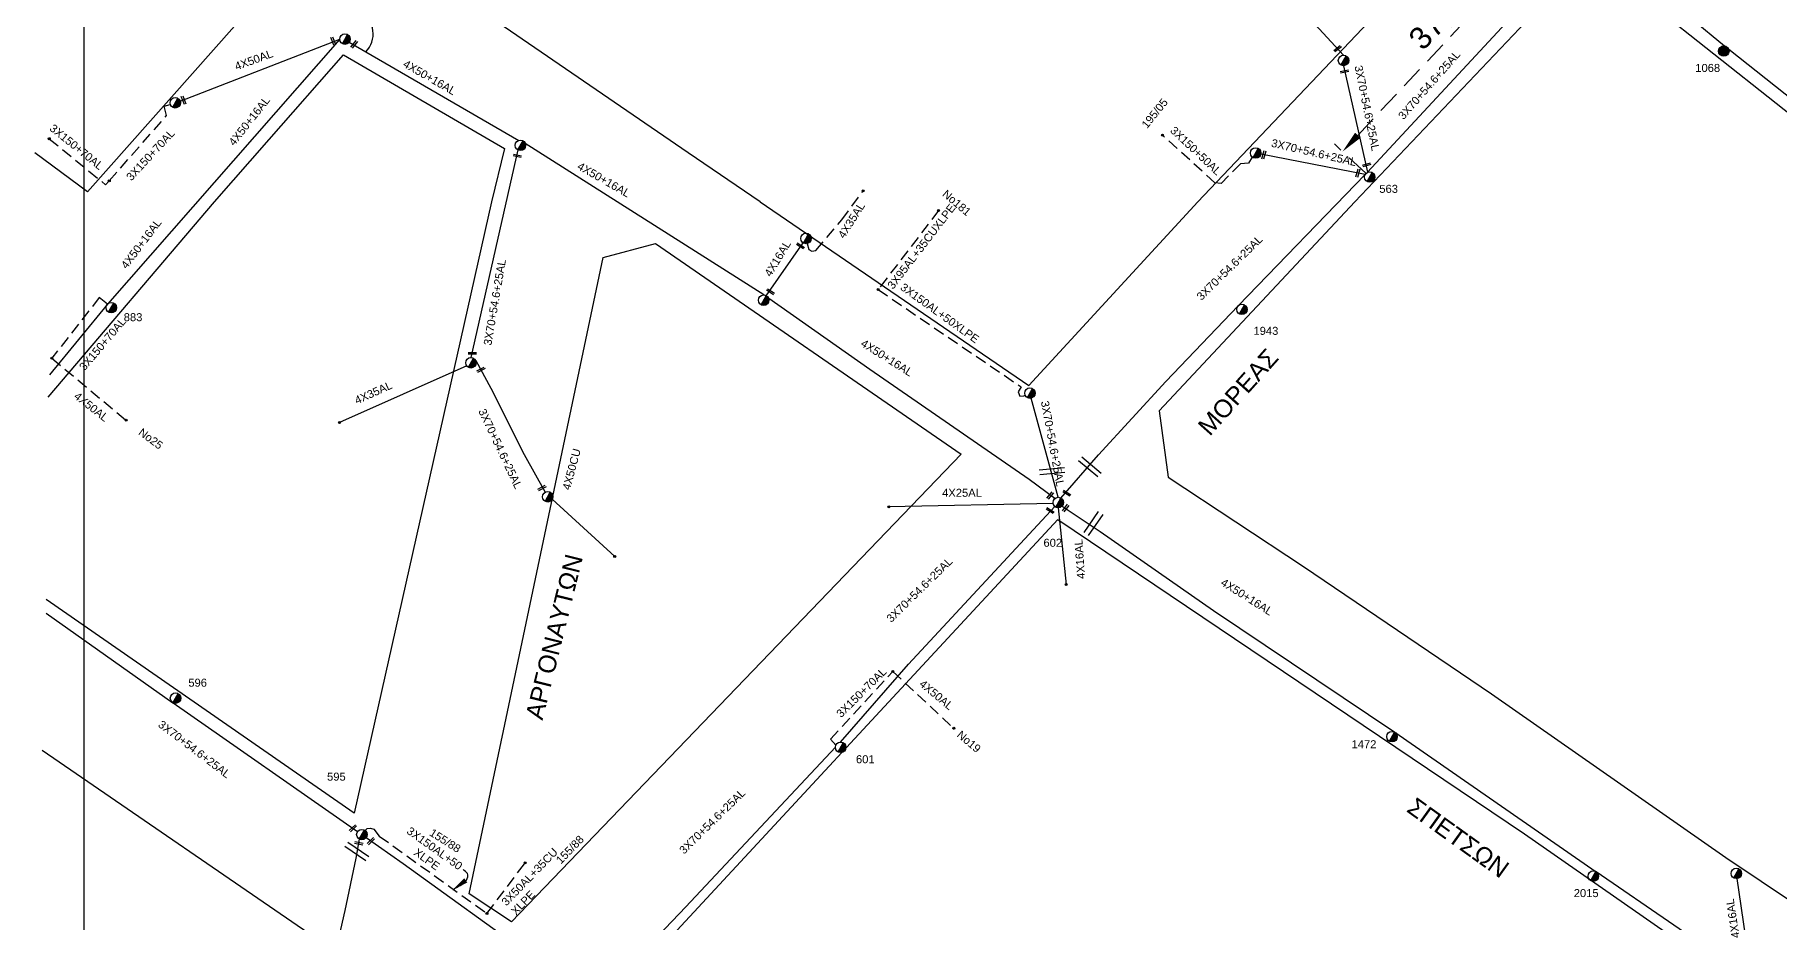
# Model space of a CAD drawing. Header units: millimetres. Extents: x 907 to 2022, y 699 to 1220.
# Drawn here: x 912.9 to 1109.1, y 826.4 to 926.2 of the extents above; entities that cross this region are included whole.
import ezdxf

# ---------------------------------------------------------------- set-up
doc = ezdxf.new("R2010")
doc.units = ezdxf.units.MM
doc.linetypes.add('DASHED', pattern=[19.05, 12.7, -6.35])
for name, color, linetype in [('Άγνωστα', 7, 'Continuous'), ('Γέφυρες Εναέριου Δικτύου', 7, 'Continuous'), ('Γυμνά εναέρια ΧΤ (3Φ)   4x16AL', 7, 'Continuous'), ('Γυμνά εναέρια ΧΤ (3Φ)   4x35AL', 7, 'Continuous'), ('Γυμνά εναέρια ΧΤ (3Φ)   4x50AL', 7, 'Continuous'), ('Γυμνά εναέρια ΧΤ και ΦΟΠ (3Φ)   4x50+16AL', 7, 'Continuous'), ('Εναέρια παροχή ΧΤ 4x16', 7, 'SYN_LINE'), ('Εναέρια παροχή ΧΤ 4x25', 7, 'SYN_LINE'), ('Επιγραφές - Σχήματα', 7, 'Continuous'), ('Καλώδια ΧΤ   2x6AL', 7, 'DASHED'), ('Καλώδια ΧΤ   3x150+50AL', 7, 'DASHED'), ('Καλώδια ΧΤ   3x150+70AL', 7, 'DASHED'), ('Καλώδια ΧΤ   3x150AL+50XLPE', 7, 'DASHED'), ('Καλώδια ΧΤ   4x50CU', 7, 'DASHED'), ('Μηχανική τομή', 7, 'Continuous'), ('Στύλος Ξύλινος', 7, 'Continuous'), ('Στύλος Ξύλινος @ 1', 7, 'Continuous'), ('Στύλος ΦΜ', 7, 'Continuous'), ('Στύλος ΦΜ @ 1', 7, 'Continuous'), ('Συνδέσεις', 7, 'Continuous'), ('Συνεστραμμένα ΧΤ   3x70+54.6+25 AL', 7, 'SYN_LINE'), ('Τομή', 7, 'Continuous'), ('Υπόβαθρο ΔΕΗ', 7, 'Continuous'), ('Υπόγεια καλώδια Δικτύου ΧΤ και Παρ. ΧΤ - 3X150+70 AL', 7, 'DASHED'), ('Υπόγεια καλώδια Δικτύου ΧΤ και Παρ. ΧΤ X-95  (3X95AL +35CU  XLPE)', 7, 'DASHED'), ('Υπόγεια καλώδια Παροχών ΧΤ   4x50AL', 7, 'DASHED')]:
    doc.layers.add(name, color=color, linetype=linetype)
doc.styles.get("Standard").update_dxf_attribs({"font": 'arial.ttf'})
doc.linetypes.add('SYN_LINE', pattern='A,0.5,-0.0001,["/\\/\\/\\/",Standard,S=0.1,R=0,X=0,Y=-0.05],-0.25', length=0.7501)
doc.dimstyles.new('ISO-25', dxfattribs={"dimtxt": 2.5, "dimasz": 2.5, "dimexe": 1.25, "dimexo": 0.625, "dimtad": 1, "dimtxsty": 'Standard', "dimcen": 2.5, "dimadec": 0, "dimazin": 0, "dimtfac": 1, "dimtmove": 0, "dimatfit": 3, "dimfxl": 1, "dimarcsym": 0})

# ---------------------------------------------------------------- blocks, each defined once
blk = doc.blocks.new('ΥΠΑΡΧΩΝ ΤΣΙΜΕΝΤΕΝΙΟΣ ΣΤΥΛΟΣ')
at = {"layer": 'Στύλος ΦΜ'}
blk.add_hatch(color=256, dxfattribs=at).paths.add_polyline_path([(-1.29, -2.28, 0.574793), (2.62, 0, 0.268822), (1.3, 2.27)])
blk.add_line((-1.29, -2.28), (1.3, 2.27), dxfattribs=at)
blk.add_circle((0, 0), 2.62, dxfattribs=at)
at = {"layer": 'Στύλος ΦΜ', "flags": 4}
for tag, p in [('ΑΡΙΘΜΟΣ', (-4.68, 8.05)), ('ΤΥΠΟΣ', (-4.91, 3.03))]:
    blk.add_attdef(tag, p, '', height=4, dxfattribs=at)
blk = doc.blocks.new('ΜΗΧΑΝΙΚΗ ΤΟΜΗ')
at = {"layer": 'Μηχανική τομή', "ltscale": 40}
for p, q in [((-1.89, 0.78), (1.89, 0.78)), ((1.89, 0), (-1.89, 0))]:
    blk.add_line(p, q, dxfattribs=at)
blk = doc.blocks.new('ΤΟΜΗ')
at = {"layer": 'Τομή', "ltscale": 40}
for p, q in [((-5.68, 0), (5.68, 0)), ((5.68, -2.33), (-5.68, -2.33))]:
    blk.add_line(p, q, dxfattribs=at)
blk = doc.blocks.new('_ΣΥΝΔΕΣΗ')
at = {"layer": 'Συνδέσεις', "linetype": 'SYN_LINE', "ltscale": 40}
blk.add_hatch(color=256, dxfattribs=at).paths.add_polyline_path([(0.5, -0.01, 1), (-0.5, -0.01, 1)])
at = {"layer": 'Συνδέσεις'}
blk.add_circle((0, -0.01), 0.5, dxfattribs=at)
blk = doc.blocks.new('ΥΠΑΡΧΩΝ ΞΥΛΙΝΟΣ ΣΤΥΛΟΣ')
at = {"layer": 'Στύλος Ξύλινος'}
h = blk.add_hatch(color=256, dxfattribs=at)
h.paths.add_polyline_path([(-2.62, 0, 0.270008), (-1.29, -2.28), (1.3, 2.27, 0.576266)])
h.paths.add_polyline_path([(-1.29, -2.28, 0.574793), (2.62, 0, 0.268822), (1.3, 2.27)])
blk.add_line((-1.29, -2.28), (1.3, 2.27), dxfattribs=at)
blk.add_circle((0, 0), 2.62, dxfattribs=at)
at = {"layer": 'Στύλος Ξύλινος', "flags": 4}
for tag, p in [('ΑΡΙΘΜΟΣ', (-4.91, 8.6)), ('ΤΥΠΟΣ', (-4.85, 3.39))]:
    blk.add_attdef(tag, p, '', height=4, dxfattribs=at)
blk = doc.blocks.new('*D67')
at = {"layer": 'Defpoints', "color": 0, "linetype": 'DASHED', "ltscale": 0.2, "transparency": 16777216}
for p in [(1085.62, 940.44), (1088.68, 937.57), (1063.02, 910.25)]:
    blk.add_point(p, dxfattribs=at)
at = {"layer": 'Καλώδια ΧΤ   3x150AL+50XLPE', "color": 0, "linetype": 'DASHED', "lineweight": -2, "ltscale": 0.2, "transparency": 16777216}
for p, q in [((1088.22, 938), (1084.71, 941.3)), ((1061.67, 914.94), (1083.91, 938.62)), ((1062.56, 910.68), (1059.05, 913.97))]:
    blk.add_line(p, q, dxfattribs=at)
at = {"layer": 'Καλώδια ΧΤ   3x150AL+50XLPE', "color": 0, "linetype": 'DASHED', "ltscale": 0.2, "transparency": 16777216}
for points in [[(1083.61, 938.9), (1084.22, 938.33), (1085.62, 940.44)], [(1061.37, 915.23), (1061.98, 914.66), (1059.96, 913.12)]]:
    blk.add_solid(points, dxfattribs=at)
at = {"layer": 'Καλώδια ΧΤ   3x150AL+50XLPE', "color": 0, "linetype": 'DASHED', "ltscale": 0.2, "transparency": 16777216, "insert": (1071.24, 928.24), "char_height": 2.5, "attachment_point": 5, "rotation": 46.7949}
blk.add_mtext('37,48', dxfattribs=at)

msp = doc.modelspace()

# ---------------------------------------------------------------- linework, layer by layer
at = {"layer": 'Άγνωστα', "color": 5, "linetype": 'DASHED', "ltscale": 0.1}
msp.add_lwpolyline([(963.739, 827.41), (963.739, 827.41), (968.041, 833.088)], dxfattribs=at)
at = {"layer": 'Γέφυρες Εναέριου Δικτύου'}
msp.add_arc((948.131, 926.33), 2.809, 315.25278, 60.32827, dxfattribs=at)
at = {"layer": 'Γυμνά εναέρια ΧΤ (3Φ)   4x16AL', "color": 1, "ltscale": 0.1}
msp.add_lwpolyline([(995.154, 896.903), (999.285, 902.854)], dxfattribs=at)
at = {"layer": 'Γυμνά εναέρια ΧΤ (3Φ)   4x35AL', "color": 1, "linetype": 'DASHED', "ltscale": 0.1}
msp.add_lwpolyline([(999.755, 902.765), (999.946, 902.103), (1000.281, 901.896), (1000.725, 902.004), (1003.649, 905.428), (1006.047, 908.695)], dxfattribs=at)
at = {"layer": 'Γυμνά εναέρια ΧΤ (3Φ)   4x35AL', "color": 1, "linetype": 'SYN_LINE', "ltscale": 10}
msp.add_lwpolyline([(961.465, 889.002), (947.167, 882.626)], dxfattribs=at)
at = {"layer": 'Γυμνά εναέρια ΧΤ (3Φ)   4x50AL', "color": 85, "linetype": 'SYN_LINE', "ltscale": 10}
msp.add_lwpolyline([(929.244, 918.785), (947.182, 925.767)], dxfattribs=at)
at = {"layer": 'Γυμνά εναέρια ΧΤ και ΦΟΠ (3Φ)   4x50+16AL', "color": 85, "ltscale": 0.1}
for points in [[(947.182, 925.767), (921.045, 895.95)], [(921.045, 895.95), (914.523, 887.996)], [(1028.426, 873.237), (1032.711, 870.373), (1045.445, 861.499), (1065.852, 847.782)], [(1065.852, 847.782), (1088.497, 832.09)]]:
    msp.add_lwpolyline(points, dxfattribs=at)
at = {"layer": 'Γυμνά εναέρια ΧΤ και ΦΟΠ (3Φ)   4x50+16AL', "color": 1, "ltscale": 0.1}
for points in [[(948.259, 925.437), (967.314, 914.372)], [(994.861, 896.981), (968.045, 914.036)], [(1027.606, 874.078), (1024.702, 876.24), (1006.801, 888.604), (995.422, 896.572)]]:
    msp.add_lwpolyline(points, dxfattribs=at)
at = {"layer": 'Γυμνά εναέρια ΧΤ και ΦΟΠ (3Φ)   4x50+16AL', "color": 2, "ltscale": 0.1}
msp.add_lwpolyline([(949.383, 835.766), (949.006, 833.62), (947.736, 827.755), (944.107, 811.764)], dxfattribs=at)
at = {"layer": 'Γυμνά εναέρια ΧΤ και ΦΟΠ (3Φ)   4x50+16AL', "color": 85}
msp.add_lwpolyline([(1156.126, 787.16), (1143.058, 795.553), (1131.353, 803.379), (1122.516, 809.199), (1105.945, 820.077), (1088.497, 832.09)], dxfattribs=at)
at = {"layer": 'Εναέρια παροχή ΧΤ 4x16', "ltscale": 10}
msp.add_lwpolyline([(1027.989, 873.042), (1028.879, 864.408)], dxfattribs=at)
at = {"layer": 'Εναέρια παροχή ΧΤ 4x16', "color": 85, "ltscale": 10}
msp.add_lwpolyline([(1105.989, 820.048), (1104.328, 831.326)], dxfattribs=at)
at = {"layer": 'Εναέρια παροχή ΧΤ 4x25', "color": 30, "ltscale": 10}
msp.add_lwpolyline([(1027.407, 873.537), (1008.933, 873.137)], dxfattribs=at)
at = {"layer": 'Επιγραφές - Σχήματα'}
msp.add_lwpolyline([(918.43, 1208.801), (1901.6, 1208.801), (1901.6, 707.265), (918.43, 707.265)], close=True, dxfattribs=at)
at = {"layer": 'Καλώδια ΧΤ   2x6AL', "color": 173, "linetype": 'SYN_LINE', "ltscale": 10}
msp.add_lwpolyline([(1052.265, 932.448), (1060.072, 923.951)], dxfattribs=at)
at = {"layer": 'Καλώδια ΧΤ   3x150+50AL', "color": 173, "ltscale": 0.1}
msp.add_lwpolyline([(1049.809, 912.504), (1049.375, 911.827), (1048.465, 911.733), (1046.296, 909.534), (1045.593, 909.611), (1039.704, 914.963)], dxfattribs=at)
at = {"layer": 'Καλώδια ΧΤ   3x150+70AL', "color": 85, "ltscale": 0.1}
msp.add_lwpolyline([(921.045, 895.95), (920.141, 896.691), (914.81, 889.864)], dxfattribs=at)
at = {"layer": 'Καλώδια ΧΤ   3x150+70AL', "color": 30, "ltscale": 0.1}
msp.add_lwpolyline([(1002.985, 846.352), (1002.378, 847.025), (1009.39, 854.631)], dxfattribs=at)
at = {"layer": 'Καλώδια ΧΤ   3x150AL+50XLPE', "color": 1, "ltscale": 0.1}
msp.add_lwpolyline([(1007.726, 897.587), (1023.809, 886.646), (1023.477, 886.094), (1023.674, 885.596), (1024.117, 885.643), (1024.265, 885.707)], dxfattribs=at)
at = {"layer": 'Καλώδια ΧΤ   3x150AL+50XLPE', "color": 5, "ltscale": 0.1}
msp.add_lwpolyline([(950.03, 836.747), (950.268, 836.977), (950.626, 836.988), (951.001, 836.898), (951.623, 836.111), (963.644, 827.471)], dxfattribs=at)
at = {"layer": 'Καλώδια ΧΤ   4x50CU', "color": 1, "linetype": 'SYN_LINE', "ltscale": 10}
msp.add_lwpolyline([(971.087, 873.995), (978.103, 867.573)], dxfattribs=at)
at = {"layer": 'Συνεστραμμένα ΧΤ   3x70+54.6+25 AL', "color": 173, "ltscale": 10}
for points in [[(1062.735, 910.768), (1087.128, 937.09)], [(1060.072, 922.773), (1062.771, 910.786)], [(1062.498, 910.531), (1050.766, 912.824)], [(1048.217, 895.764), (1062.498, 910.531)], [(1028.282, 874.141), (1032.526, 879.009), (1040.067, 887.235), (1048.217, 895.764)]]:
    msp.add_lwpolyline(points, dxfattribs=at)
at = {"layer": 'Συνεστραμμένα ΧΤ   3x70+54.6+25 AL', "color": 85, "ltscale": 10}
for points in [[(1088.386, 937.059), (1102.915, 925.007)], [(1103.384, 924.628), (1121.134, 910.564)]]:
    msp.add_lwpolyline(points, dxfattribs=at)
at = {"layer": 'Συνεστραμμένα ΧΤ   3x70+54.6+25 AL', "color": 1, "ltscale": 10}
for points in [[(967.209, 913.301), (961.936, 889.945)], [(962.471, 889.6), (964.164, 886.504), (967.91, 879.049), (970.284, 874.793)], [(1027.989, 874.219), (1024.958, 885.375)]]:
    msp.add_lwpolyline(points, dxfattribs=at)
at = {"layer": 'Συνεστραμμένα ΧΤ   3x70+54.6+25 AL', "color": 30, "ltscale": 10}
for points in [[(1003.515, 846.686), (1011.156, 855.449), (1027.589, 873.198)], [(976.217, 817.838), (978.296, 819.984), (986.105, 828.132), (1002.927, 846.097)]]:
    msp.add_lwpolyline(points, dxfattribs=at)
at = {"layer": 'Συνεστραμμένα ΧΤ   3x70+54.6+25 AL', "color": 5, "ltscale": 10}
for points in [[(914.17, 861.191), (928.428, 851.113)], [(928.443, 851.105), (949.191, 836.615)], [(950.168, 835.957), (954.302, 833.01), (968.962, 822.468), (975.294, 817.807)]]:
    msp.add_lwpolyline(points, dxfattribs=at)
at = {"layer": 'Υπόβαθρο ΔΕΗ'}
for points in [[(994.477, 907.474), (986.362, 912.956), (955.328, 934.279), (963.888, 943.934), (990.192, 971.33), (1013.747, 996.069), (1029.082, 984.257), (1051.698, 966.096), (1079.085, 943.351), (1062.86, 927.657), (1043.672, 907.474)], [(914.533, 962.703), (937.694, 929.878), (918.823, 908.568), (912.897, 912.974)], [(1061.355, 907.474), (1087.68, 935.265), (1122.757, 907.474)], [(933.107, 907.474), (939.237, 914.455), (947.593, 924.005), (965.725, 913.474), (964.258, 907.474)]]:
    msp.add_lwpolyline(points, dxfattribs=at)
at = {"layer": 'Υπόβαθρο ΔΕΗ', "ltscale": 0.1}
for points in [[(964.258, 907.474), (948.81, 838.683), (914.16, 862.724)], [(914.372, 885.488), (933.107, 907.474)], [(994.477, 907.474), (1024.664, 886.784), (1043.672, 907.474)], [(1061.355, 907.474), (1039.321, 883.931), (1040.337, 876.479), (1055.561, 866.446), (1076.694, 852.117), (1103.062, 833.692), (1126.797, 817.805), (1146.193, 804.671), (1153.485, 800.209), (1176.355, 832.66), (1190.632, 853.054), (1156.007, 880.32), (1133.61, 898.94), (1122.757, 907.474)], [(961.751, 829.601), (976.806, 901.19), (982.69, 902.758), (1017.08, 879.057), (966.512, 826.458), (961.751, 829.601)], [(999.145, 803.379), (977.978, 817.796), (1027.928, 871.708), (1080.42, 836.35), (1105.009, 819.221), (1128.591, 803.379)], [(913.709, 845.77), (945.622, 823.888), (940.73, 803.379)]]:
    msp.add_lwpolyline(points, dxfattribs=at)
at = {"layer": 'Υπόγεια καλώδια Δικτύου ΧΤ και Παρ. ΧΤ - 3X150+70 AL', "color": 85, "ltscale": 0.1}
for points in [[(921.264, 909.826), (927.713, 917.158), (927.44, 918.208), (928.122, 918.426)], [(914.515, 914.563), (920.85, 909.377), (921.264, 909.826)]]:
    msp.add_lwpolyline(points, dxfattribs=at)
at = {"layer": 'Υπόγεια καλώδια Δικτύου ΧΤ και Παρ. ΧΤ X-95  (3X95AL +35CU  XLPE)', "color": 1, "ltscale": 0.1}
msp.add_lwpolyline([(1014.532, 906.476), (1007.726, 897.587)], dxfattribs=at)
at = {"layer": 'Υπόγεια καλώδια Παροχών ΧΤ   4x50AL', "color": 85, "ltscale": 0.1}
msp.add_lwpolyline([(914.81, 889.864), (923.155, 882.901)], dxfattribs=at)
at = {"layer": 'Υπόγεια καλώδια Παροχών ΧΤ   4x50AL', "color": 30, "ltscale": 0.1}
msp.add_lwpolyline([(1009.39, 854.631), (1016.231, 848.232)], dxfattribs=at)

# ---------------------------------------------------------------- block references
at = {"layer": 'Μηχανική τομή'}
for p, xscale, yscale, zscale, rotation in [((946.356, 925.517), 0.2499999999999792, 0.2499999999999792, 0.2499999999999792, 291.8191823566311), ((948.879, 925.111), 0.2500000000000021, 0.2500000000000021, 0.2500000000000021, 52.09994307772262), ((1059.459, 924.619), 0.2500000000000218, 0.2500000000000218, 0.2500000000000218, 38.36993620915384), ((1060.198, 922.032), 0.2500000000000027, 0.2500000000000027, 0.2500000000000027, 11.29995771896068), ((929.529, 918.86), 0.2499999999999792, 0.2499999999999792, 0.2499999999999792, 291.8191823566311), ((967.139, 912.548), 0.250000000000002, 0.250000000000002, 0.250000000000002, 349.2265398766907), ((1051.188, 912.717), 0.2499999999999856, 0.2499999999999856, 0.2499999999999856, 74.18390274945999), ((1061.779, 910.671), 0.2499999999999856, 0.2499999999999856, 0.2499999999999856, 74.18390274945999), ((1062.691, 911.53), 0.2500000000000015, 0.2500000000000015, 0.2500000000000015, 14.53342569175368), ((999.035, 902.575), 0.2499999999999996, 0.2499999999999996, 0.2499999999999996, 147.147437641301), ((995.674, 897.424), 0.2499999999999996, 0.2499999999999996, 0.2499999999999996, 147.147437641301), ((962.086, 890.518), 0.2499999999999996, 0.2499999999999996, 0.2499999999999996, 179.0261085725543), ((963.016, 888.663), 0.2499999999999995, 0.2499999999999995, 0.2499999999999995, 207.2357037043126), ((969.882, 875.355), 0.2499999999999995, 0.2499999999999995, 0.2499999999999995, 207.2357037043126), ((1028.987, 874.76), 0.2499999999999996, 0.2499999999999996, 0.2499999999999996, 147.147437641301), ((1027.117, 872.803), 0.2499999999999996, 0.2499999999999996, 0.2499999999999996, 147.147437641301), ((1026.99, 874.483), 0.2499999999999996, 0.2499999999999996, 0.2499999999999996, 231.198594849548), ((1028.742, 873.07), 0.2499999999999996, 0.2499999999999996, 0.2499999999999996, 231.198594849548), ((948.603, 837.069), 0.2499999999999994, 0.2499999999999994, 0.2499999999999994, 223.1689447179032), ((950.622, 835.608), 0.2499999999999994, 0.2499999999999994, 0.2499999999999994, 223.1689447179032), ((949.338, 835.387), 0.2499999999999994, 0.2499999999999994, 0.2499999999999994, 168.5976834111018)]:
    msp.add_blockref('ΜΗΧΑΝΙΚΗ ΤΟΜΗ', p, dxfattribs=dict(at, xscale=xscale, yscale=yscale, zscale=zscale, rotation=rotation))
at = {"layer": 'Στύλος Ξύλινος @ 1', "ltscale": 40}
ref = msp.add_blockref('ΥΠΑΡΧΩΝ ΞΥΛΙΝΟΣ ΣΤΥΛΟΣ', (1102.832, 924.424), dxfattribs=dict(at, xscale=0.2249999999999091, yscale=0.2249999999999091, zscale=0.2249999999999091))
ref.add_attrib('ΤΥΠΟΣ', '1068', (1099.627, 922.075), dxfattribs={"layer": 'Στύλος Ξύλινος', "height": 0.9, "flags": 4})
at = {"layer": 'Στύλος ΦΜ @ 1', "ltscale": 40, "xscale": 0.2249999999999091, "yscale": 0.2249999999999091, "zscale": 0.2249999999999091}
for p in [(947.771, 925.767), (1060.072, 923.362), (928.683, 918.605), (967.499, 913.814), (1050.191, 912.951), (999.621, 903.338), (994.861, 896.392), (961.936, 889.356), (1024.804, 885.944), (970.571, 874.278), (1104.242, 831.909)]:
    msp.add_blockref('ΥΠΑΡΧΩΝ ΤΣΙΜΕΝΤΕΝΙΟΣ ΣΤΥΛΟΣ', p, dxfattribs=at)
at = {"layer": 'Στύλος ΦΜ @ 1', "ltscale": 40}
ref = msp.add_blockref('ΥΠΑΡΧΩΝ ΤΣΙΜΕΝΤΕΝΙΟΣ ΣΤΥΛΟΣ', (1063.016, 910.25), dxfattribs=dict(at, xscale=0.2249999999999091, yscale=0.2249999999999091, zscale=0.2249999999999091))
ref.add_attrib('ΤΥΠΟΣ', '563', (1064.094, 908.472), dxfattribs={"layer": 'Στύλος ΦΜ', "height": 0.9, "flags": 4})
ref = msp.add_blockref('ΥΠΑΡΧΩΝ ΤΣΙΜΕΝΤΕΝΙΟΣ ΣΤΥΛΟΣ', (921.484, 895.557), dxfattribs=dict(at, xscale=0.2249999999999091, yscale=0.2249999999999091, zscale=0.2249999999999091))
ref.add_attrib('ΤΥΠΟΣ', '883', (922.889, 894.034), dxfattribs={"layer": 'Στύλος ΦΜ', "height": 0.9, "flags": 4})
ref = msp.add_blockref('ΥΠΑΡΧΩΝ ΤΣΙΜΕΝΤΕΝΙΟΣ ΣΤΥΛΟΣ', (1048.642, 895.357), dxfattribs=dict(at, xscale=0.2249999999999091, yscale=0.2249999999999091, zscale=0.2249999999999091))
ref.add_attrib('ΤΥΠΟΣ', '1943', (1049.94, 892.499), dxfattribs={"layer": 'Στύλος ΦΜ', "height": 0.9, "flags": 4})
ref = msp.add_blockref('ΥΠΑΡΧΩΝ ΤΣΙΜΕΝΤΕΝΙΟΣ ΣΤΥΛΟΣ', (1027.989, 873.631), dxfattribs=dict(at, xscale=0.2249999999999091, yscale=0.2249999999999091, zscale=0.2249999999999091))
ref.add_attrib('ΤΥΠΟΣ', '602', (1026.324, 868.657), dxfattribs={"layer": 'Στύλος ΦΜ', "height": 0.9, "flags": 4})
ref = msp.add_blockref('ΥΠΑΡΧΩΝ ΤΣΙΜΕΝΤΕΝΙΟΣ ΣΤΥΛΟΣ', (928.718, 851.625), dxfattribs=dict(at, xscale=0.2249999999999091, yscale=0.2249999999999091, zscale=0.2249999999999091))
ref.add_attrib('ΤΥΠΟΣ', '596', (930.153, 852.914), dxfattribs={"layer": 'Στύλος ΦΜ', "height": 0.9, "flags": 4})
ref = msp.add_blockref('ΥΠΑΡΧΩΝ ΤΣΙΜΕΝΤΕΝΙΟΣ ΣΤΥΛΟΣ', (1065.524, 847.293), dxfattribs=dict(at, xscale=0.2249999999999091, yscale=0.2249999999999091, zscale=0.2249999999999091))
ref.add_attrib('ΤΥΠΟΣ', '1472', (1060.97, 845.993), dxfattribs={"layer": 'Στύλος ΦΜ', "height": 0.9, "flags": 4})
ref = msp.add_blockref('ΥΠΑΡΧΩΝ ΤΣΙΜΕΝΤΕΝΙΟΣ ΣΤΥΛΟΣ', (1003.515, 846.097), dxfattribs=dict(at, xscale=0.2249999999999091, yscale=0.2249999999999091, zscale=0.2249999999999091))
ref.add_attrib('ΤΥΠΟΣ', '601', (1005.235, 844.302), dxfattribs={"layer": 'Στύλος ΦΜ', "height": 0.9, "flags": 4})
ref = msp.add_blockref('ΥΠΑΡΧΩΝ ΤΣΙΜΕΝΤΕΝΙΟΣ ΣΤΥΛΟΣ', (949.674, 836.278), dxfattribs=dict(at, xscale=0.2249999999999091, yscale=0.2249999999999091, zscale=0.2249999999999091))
ref.add_attrib('ΤΥΠΟΣ', '595', (945.754, 842.346), dxfattribs={"layer": 'Στύλος ΦΜ', "height": 0.9, "flags": 4})
ref = msp.add_blockref('ΥΠΑΡΧΩΝ ΤΣΙΜΕΝΤΕΝΙΟΣ ΣΤΥΛΟΣ', (1088.162, 831.606), dxfattribs=dict(at, xscale=0.2249999999999091, yscale=0.2249999999999091, zscale=0.2249999999999091))
ref.add_attrib('ΤΥΠΟΣ', '2015', (1085.96, 829.245), dxfattribs={"layer": 'Στύλος ΦΜ', "height": 0.9, "flags": 4})
at = {"layer": 'Συνδέσεις'}
for p, xscale, yscale, zscale in [((914.517, 914.569), 0.225, 0.225, 0.225), ((1039.706, 914.969), 0.225, 0.225, 0.225), ((921.265, 909.828), 0.2249999999999996, 0.2249999999999996, 0.2249999999999996), ((1006.048, 908.697), 0.2249999999999091, 0.2249999999999091, 0.2249999999999091), ((1014.533, 906.478), 0.2249999999999091, 0.2249999999999091, 0.2249999999999091), ((1007.727, 897.589), 0.2249999999999091, 0.2249999999999091, 0.2249999999999091), ((914.81, 889.866), 0.2249999999999091, 0.2249999999999091, 0.2249999999999091), ((923.156, 882.903), 0.2249999999999091, 0.2249999999999091, 0.2249999999999091), ((947.167, 882.629), 0.2249999999999091, 0.2249999999999091, 0.2249999999999091), ((1008.934, 873.14), 0.2249999999999091, 0.2249999999999091, 0.2249999999999091), ((978.104, 867.576), 0.2249999999999091, 0.2249999999999091, 0.2249999999999091), ((1028.88, 864.411), 0.2249999999999091, 0.2249999999999091, 0.2249999999999091), ((1009.39, 854.633), 0.2249999999999091, 0.2249999999999091, 0.2249999999999091), ((1016.232, 848.235), 0.2249999999999091, 0.2249999999999091, 0.2249999999999091), ((968.042, 833.091), 0.2249999999999091, 0.2249999999999091, 0.2249999999999091), ((963.74, 827.413), 0.2249999999999091, 0.2249999999999091, 0.2249999999999091)]:
    msp.add_blockref('_ΣΥΝΔΕΣΗ', p, dxfattribs=dict(at, xscale=xscale, yscale=yscale, zscale=zscale))
at = {"layer": 'Τομή', "xscale": 0.2499999999999998, "yscale": 0.2499999999999998, "zscale": 0.2499999999999998}
for p, rotation in [((1027.269, 877.451), 5.507103564431926), ((1031.712, 877.863), 320.1245410924398), ((1031.698, 871.44), 55.3030588107355), ((949.268, 834.617), 326.0577799898344)]:
    msp.add_blockref('ΤΟΜΗ', p, dxfattribs=dict(at, rotation=rotation))

# ---------------------------------------------------------------- texts
at = {"layer": 'Γυμνά εναέρια ΧΤ (3Φ)   4x16AL', "color": 7, "insert": (994.877, 899.411), "char_height": 0.9, "width": 84.18588, "attachment_point": 1, "rotation": 58.65649}
msp.add_mtext('4X16AL', dxfattribs=at)
at = {"layer": 'Γυμνά εναέρια ΧΤ (3Φ)   4x35AL', "color": 7, "char_height": 0.9, "width": 84.18588, "attachment_point": 1}
for insert, rotation in [((1003.147, 903.744), 57.60437), ((948.739, 885.482), 24.4008)]:
    msp.add_mtext('4X35AL', dxfattribs=dict(at, insert=insert, rotation=rotation))
at = {"layer": 'Γυμνά εναέρια ΧΤ (3Φ)   4x50AL', "color": 7, "ltscale": 0.2, "insert": (935.254, 923.08), "char_height": 0.9, "width": 15, "attachment_point": 1, "rotation": 20.23789}
msp.add_mtext('4X50AL', dxfattribs=at)
at = {"layer": 'Γυμνά εναέρια ΧΤ και ΦΟΠ (3Φ)   4x50+16AL', "color": 7, "ltscale": 0.2, "char_height": 0.9, "width": 15, "attachment_point": 1}
for insert, rotation in [((954.656, 923.491), 330.13525), ((934.602, 914.238), 51.76112), ((974.247, 911.987), 330.13525)]:
    msp.add_mtext('4X50+16AL', dxfattribs=dict(at, insert=insert, rotation=rotation))
at = {"layer": 'Γυμνά εναέρια ΧΤ και ΦΟΠ (3Φ)   4x50+16AL', "color": 7, "char_height": 0.9, "width": 84.18588, "attachment_point": 1}
for insert, rotation in [((922.494, 900.385), 52.85963), ((1006.16, 892.063), 327.7561), ((1046.646, 865.164), 327.7561)]:
    msp.add_mtext('4X50+16AL', dxfattribs=dict(at, insert=insert, rotation=rotation))
at = {"layer": 'Εναέρια παροχή ΧΤ 4x16', "color": 7, "char_height": 0.9, "width": 84.18588, "attachment_point": 1}
for insert, rotation in [((1030.113, 865.007), 94.05621), ((1103.725, 824.564), 98.56043)]:
    msp.add_mtext('4X16AL', dxfattribs=dict(at, insert=insert, rotation=rotation))
at = {"layer": 'Εναέρια παροχή ΧΤ 4x25', "color": 7, "insert": (1014.925, 875.18), "char_height": 0.9, "width": 84.18588, "attachment_point": 1}
msp.add_mtext('4X25AL', dxfattribs=at)
at = {"layer": 'Επιγραφές - Σχήματα', "insert": (1037.271, 916.202), "char_height": 0.9, "width": 15, "attachment_point": 1, "rotation": 51.16799}
msp.add_mtext('195/05', dxfattribs=at)
at = {"layer": 'Επιγραφές - Σχήματα', "char_height": 0.9, "attachment_point": 1}
for s, insert, rotation in [('No181', (1015.454, 908.891), 319.59356), ('No25', (924.995, 882.071), 323.31288), ('No19', (1017.091, 848.052), 319.59356), ('155/88', (957.663, 837.008), 327.45308), ('155/88', (971.4, 833.521), 45.92113), ('3X50AL+35CU\\PXLPE', (965.279, 828.812), 45.92113)]:
    msp.add_mtext_dynamic_manual_height_columns(s, width=10.09091, gutter_width=12.5, heights=[0], dxfattribs=dict(at, insert=insert, rotation=rotation))
at = {"layer": 'Επιγραφές - Σχήματα', "linetype": 'Continuous', "char_height": 2, "width": 23.56556, "attachment_point": 1}
for s, insert, rotation in [('ΜΟΡΕΑΣ', (1043.529, 882.344), 48.20774), ('ΑΡΓΟΝΑΥΤΩΝ', (968.039, 849.55), 76.07364), ('ΣΠΕΤΣΩΝ', (1068.211, 840.562), 324.36125)]:
    msp.add_mtext(s, dxfattribs=dict(at, insert=insert, rotation=rotation))
at = {"layer": 'Καλώδια ΧΤ   3x150+50AL', "color": 7, "ltscale": 0.2, "insert": (1041.113, 916.035), "char_height": 0.9, "width": 15, "attachment_point": 1, "rotation": 316.72994}
msp.add_mtext('3X150+50AL', dxfattribs=at)
at = {"layer": 'Καλώδια ΧΤ   3x150+70AL', "color": 7, "char_height": 0.9, "width": 84.18588, "attachment_point": 1}
for insert, rotation in [((917.793, 888.977), 49.61905), ((1002.933, 850.011), 44.70112)]:
    msp.add_mtext('3X150+70AL', dxfattribs=dict(at, insert=insert, rotation=rotation))
at = {"layer": 'Καλώδια ΧΤ   3x150AL+50XLPE', "color": 7, "char_height": 0.9, "width": 13.92422, "attachment_point": 5}
for s, insert, rotation in [('3X150AL+50XLPE', (1014.664, 894.941), 324.20462), ('3X150AL+50\\PXLPE', (957.417, 834.11), 324.38513)]:
    msp.add_mtext(s, dxfattribs=dict(at, insert=insert, rotation=rotation))
at = {"layer": 'Καλώδια ΧΤ   4x50CU', "color": 7, "insert": (972.202, 875.203), "char_height": 0.9, "width": 84.18588, "attachment_point": 1, "rotation": 74.96119}
msp.add_mtext('4X50CU', dxfattribs=at)
at = {"layer": 'Συνεστραμμένα ΧΤ   3x70+54.6+25 AL', "color": 7, "ltscale": 20, "char_height": 0.9, "width": 15, "attachment_point": 1}
for insert, rotation in [((1066.133, 917.224), 48.70301), ((1062.178, 922.884), 281.58162), ((1052.075, 914.555), 346.93678)]:
    msp.add_mtext('3X70+54.6+25AL', dxfattribs=dict(at, insert=insert, rotation=rotation))
at = {"layer": 'Συνεστραμμένα ΧΤ   3x70+54.6+25 AL', "color": 7, "char_height": 0.9, "width": 84.18588, "attachment_point": 1}
for insert, rotation in [((1043.451, 896.944), 44.44633), ((963.343, 891.405), 80.31623), ((1026.912, 885.146), 280.5043), ((963.556, 884.31), 295.30101), ((1008.567, 860.713), 44.44633), ((927.215, 849.202), 322.76992), ((985.268, 834.654), 44.44633)]:
    msp.add_mtext('3X70+54.6+25AL', dxfattribs=dict(at, insert=insert, rotation=rotation))
at = {"layer": 'Υπόγεια καλώδια Δικτύου ΧΤ και Παρ. ΧΤ - 3X150+70 AL', "color": 7, "ltscale": 0.2, "char_height": 0.9, "width": 15, "attachment_point": 1}
for insert, rotation in [((915.031, 916.276), 321.03522), ((923.084, 910.363), 47.21722)]:
    msp.add_mtext('3X150+70AL', dxfattribs=dict(at, insert=insert, rotation=rotation))
at = {"layer": 'Υπόγεια καλώδια Δικτύου ΧΤ και Παρ. ΧΤ X-95  (3X95AL +35CU  XLPE)', "insert": (1008.69, 898.101), "char_height": 0.9, "width": 84.18588, "attachment_point": 1, "rotation": 52.44709}
msp.add_mtext('3X95AL+35CUXLPE', dxfattribs=at)
at = {"layer": 'Υπόγεια καλώδια Παροχών ΧΤ   4x50AL', "color": 7, "char_height": 0.9, "width": 84.18588, "attachment_point": 1}
for insert, rotation in [((917.765, 886.143), 321.83961), ((1012.845, 853.777), 320.3485)]:
    msp.add_mtext('4X50AL', dxfattribs=dict(at, insert=insert, rotation=rotation))

# ---------------------------------------------------------------- dimensions: what is measured, and where the dimension line sits
at = {"layer": 'Καλώδια ΧΤ   3x150AL+50XLPE', "linetype": 'DASHED', "ltscale": 0.2}
dim = msp.add_aligned_dim(p1=(1063.017, 910.249), p2=(1088.678, 937.571), distance=4.191, dimstyle='ISO-25', dxfattribs=at)
dim.commit()
dim.dimension.update_dxf_attribs({"geometry": '*D67', "text_midpoint": (1071.242, 928.236)})

# ---------------------------------------------------------------- leaders
at = {"layer": 'Επιγραφές - Σχήματα', "path_type": 1}
msp.add_leader([(959.889, 830.075), (961.427, 831.167), (961.538, 831.903), (961.065, 832.351)], dimstyle='ISO-25', override={"dimasz": 1.8, "dimgap": 0.625, "dimtad": 0}, dxfattribs=at)

doc.saveas('drawing.dxf')
